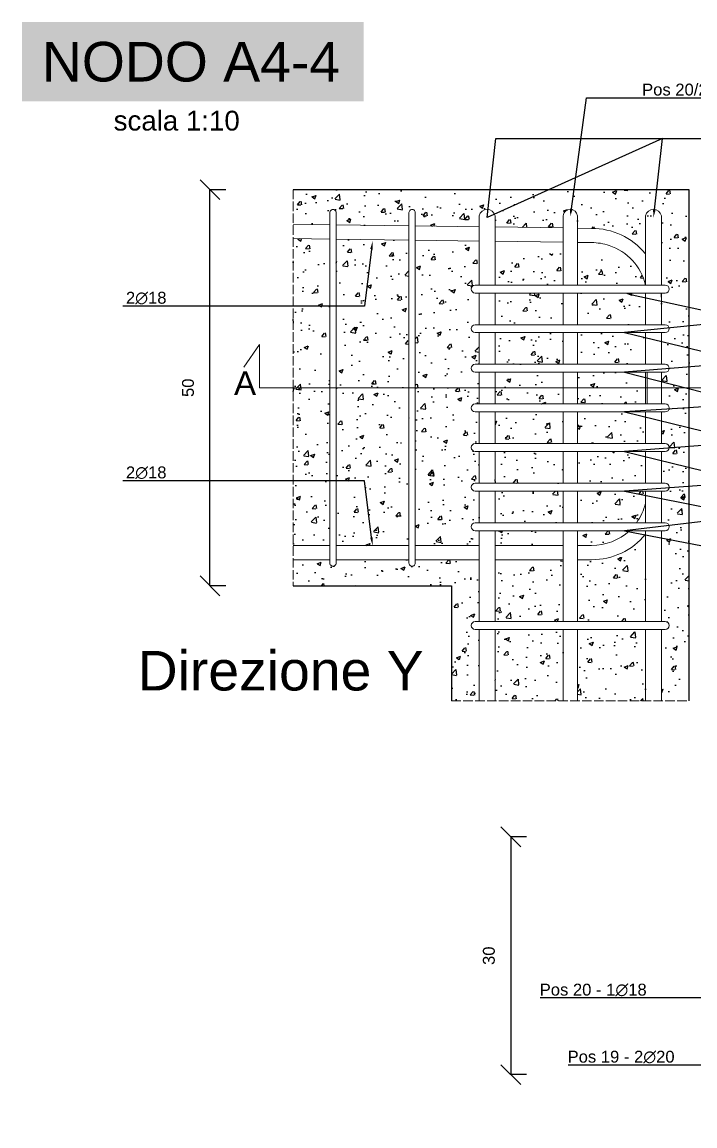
# Model space of a CAD drawing. Header units: millimetres. Extents: x -455371 to 117772, y -78417 to 116564.
# Drawn here: x -244801 to -243952, y 115171 to 116564 of the extents above; entities that cross this region are included whole.
import ezdxf
from ezdxf import colors
from ezdxf.entities.mleader import LeaderData, LeaderLine
from ezdxf.math import Vec2, Vec3

# ---------------------------------------------------------------- set-up
doc = ezdxf.new("R2010")
doc.units = ezdxf.units.MM
doc.linetypes.add('ACAD_ISO02W100', pattern=[15, 12, -3])
doc.layers.get('0').update_dxf_attribs({"color": 255})
for name, color, linetype, lineweight in [('armature', 5, 'Continuous', 18), ('Cls', 7, 'Continuous', 25), ('quote', 5, 'Continuous', 15), ('Scritte', 7, 'Continuous', 15), ('staffe', 10, 'Continuous', 15), ('tratteggio 1 a 50', 230, 'ACAD_ISO02W100', 15)]:
    doc.layers.add(name, color=color, linetype=linetype, lineweight=lineweight)
doc.layers.add('RETINI', color=253, linetype='Continuous')
doc.styles.get("Standard").update_dxf_attribs({"font": 'arial.ttf'})
doc.dimstyles.new('scala 1 a 10', dxfattribs={"dimtxt": 15, "dimasz": 25, "dimexe": 0.183, "dimexo": 0.1, "dimgap": 20, "dimtad": 2, "dimdec": 0, "dimlfac": 0.1, "dimzin": 0, "dimdsep": 46, "dimtxsty": 'Standard', "dimblk": 'OBLIQUE', "dimcen": -25, "dimadec": 0, "dimazin": 0, "dimtfac": 1, "dimtdec": 0, "dimtofl": 0, "dimtmove": 0, "dimatfit": 3, "dimfxl": 20, "dimfxlon": 1, "dimtolj": 1, "dimtzin": 0, "dimarcsym": 0})

# ---------------------------------------------------------------- blocks, each defined once
blk = doc.blocks.new('*U3205')
at = {"layer": 'staffe'}
blk.add_lwpolyline([(-120, 5), (120, 5, -1), (120, -5), (-120, -5, -1)], format="xyb", close=True, dxfattribs=at)
blk = doc.blocks.new('*U3206')
at = {"layer": 'armature', "color": 0, "linetype": 'ByBlock', "lineweight": -2, "transparency": 16777216}
for p in [(0, 300), (0, 250), (0, 200), (0, 150), (0, 100), (0, 50), (0, 0)]:
    blk.add_blockref('*U3205', p, dxfattribs=at)
blk = doc.blocks.new('*U3207')
at = {"layer": 'staffe'}
blk.add_lwpolyline([(-4, -220.9), (-4, 221.1)], dxfattribs=at)
blk.add_lwpolyline([(4, 221.1), (4, -221.1, -1.019498), (-4, -220.9)], format="xyb", dxfattribs=at)
blk.add_arc((0, 221.1), 4, 0, 182.2127, dxfattribs=at)
blk = doc.blocks.new('*U3208')
at = {"layer": 'armature', "color": 0, "linetype": 'ByBlock', "lineweight": -2, "transparency": 16777216}
for p in [(0, 0), (100, 0)]:
    blk.add_blockref('*U3207', p, dxfattribs=at)
blk = doc.blocks.new('_Oblique')
at = {"color": 0, "linetype": 'ByBlock', "lineweight": -2}
blk.add_line((-0.5, -0.5), (0.5, 0.5), dxfattribs=at)
blk = doc.blocks.new('*D3410')
at = {"layer": 'Defpoints', "color": 0, "transparency": 16777216}
for p in [(-243850.8, 115535.9), (-244184.1, 115235.9), (-243850.8, 115235.9)]:
    blk.add_point(p, dxfattribs=at)
at = {"layer": 'quote', "color": 0, "lineweight": -2, "transparency": 16777216}
for p, q in [((-244164.1, 115535.9), (-244184.3, 115535.9)), ((-244184.1, 115535.9), (-244184.1, 115235.9)), ((-244164.1, 115235.9), (-244184.3, 115235.9))]:
    blk.add_line(p, q, dxfattribs=at)
at = {"layer": 'quote', "color": 0, "lineweight": -2, "transparency": 16777216, "xscale": 25, "yscale": 25, "zscale": 25}
for p, rotation in [((-244184.1, 115535.9), 90), ((-244184.1, 115235.9), 270)]:
    blk.add_blockref('_Oblique', p, dxfattribs=dict(at, rotation=rotation))
at = {"layer": 'quote', "color": 0, "transparency": 16777216, "insert": (-244211.7, 115385.9), "char_height": 15, "attachment_point": 5, "rotation": 90}
blk.add_mtext('\\A1;30', dxfattribs=at)
blk = doc.blocks.new('*D3388')
at = {"layer": 'Defpoints', "color": 0, "transparency": 16777216}
for p in [(-244563.8, 116352.6), (-243959, 116352.6), (-243959, 115852.6)]:
    blk.add_point(p, dxfattribs=at)
at = {"layer": 'quote', "color": 0, "lineweight": -2, "transparency": 16777216}
for p, q in [((-244543.8, 116352.6), (-244564, 116352.6)), ((-244563.8, 115852.6), (-244563.8, 116352.6)), ((-244543.8, 115852.6), (-244564, 115852.6))]:
    blk.add_line(p, q, dxfattribs=at)
at = {"layer": 'quote', "color": 0, "lineweight": -2, "transparency": 16777216, "xscale": 25, "yscale": 25, "zscale": 25}
for p, rotation in [((-244563.8, 116352.6), 90), ((-244563.8, 115852.6), 270)]:
    blk.add_blockref('_Oblique', p, dxfattribs=dict(at, rotation=rotation))
at = {"layer": 'quote', "color": 0, "transparency": 16777216, "insert": (-244591.5, 116102.6), "char_height": 15, "attachment_point": 5, "rotation": 90}
blk.add_mtext('\\A1;50', dxfattribs=at)

msp = doc.modelspace()

# ---------------------------------------------------------------- hatches: boundary and pattern name
at = {"layer": 'RETINI'}
h = msp.add_hatch(dxfattribs=at)
h.set_pattern_fill('AR-CONC', color=256, scale=0.29)
h.set_pattern_definition([(50, (88943.487, 0), (52.833554, -4.622335), [5.5245, -60.7695]), (355, (88943.487, 0), (-10.220592, 55.406485), [4.4196, -48.6157694]), (100.451445, (88947.89, -0.385), (42.612962, 50.784148), [4.6951026, -51.646171]), (46.1842, (88943.487, 14.73), (78.612922, -12.192275), [8.28675, -91.15425]), (96.635558, (88950.04, 13.716), (68.847199, 71.753576), [7.042657, -77.469326]), (351.18415, (88943.49, 14.73), (68.847199, 71.753576), [6.62939, -72.923322]), (21, (88950.853, 11.05), (43.9681735, -29.6569075), [5.5245, -60.7695]), (326, (88950.85, 11.05), (17.922588, 53.41451), [4.4196, -48.6156]), (71.451445, (88954.517, 8.58), (61.8907616, 23.757603), [4.6951026, -51.646082]), (37.5, (88943.487, 0), (0.8956949, 24.5209613), [0, -48.02632, 0, -49.3522, 0, -48.79975]), (7.5, (88943.487, 0), (19.3777021, 29.0523667), [0, -28.13812, 0, -46.92142, 0, -18.59915]), (327.5, (88927.06, 0), (39.3212726, -1.6613358), [0, -18.415, 0, -57.4548, 0, -76.2381]), (317.5, (88919.694, 0), (42.9574626, 7.3736824), [0, -23.9395, 0, -38.15588, 0, -54.1401])])
h.paths.add_polyline_path([(-244412.6, 116290.3), (-244459, 116290.9), (-244459, 115903.6), (-244412.6, 115903.6)], flags=17)
h.paths.add_polyline_path([(-244312.6, 116288.9), (-244404.6, 116290.2), (-244404.6, 115903.6), (-244312.6, 115903.6)], flags=17)
h.paths.add_polyline_path([(-244224, 116172.2), (-244229, 116172.2, -1), (-244229, 116182.2), (-244224, 116182.2), (-244224, 116222.2), (-244229, 116222.2, -1), (-244229, 116232.2), (-244224, 116232.2), (-244224, 116272.2), (-244229, 116272.2, -1), (-244229, 116282.2), (-244224, 116282.2), (-244224, 116287.7), (-244304.6, 116288.8), (-244304.6, 115903.6), (-244224, 115903.6), (-244224, 115922.2), (-244229, 115922.2, -1), (-244229, 115932.2), (-244224, 115932.2), (-244224, 115972.2), (-244229, 115972.2, -1), (-244229, 115982.2), (-244224, 115982.2), (-244224, 116022.2), (-244229, 116022.2, -1), (-244229, 116032.2), (-244224, 116032.2), (-244224, 116072.2), (-244229, 116072.2, -1), (-244229, 116082.2), (-244224, 116082.2), (-244224, 116122.2), (-244229, 116122.2, -1), (-244229, 116132.2), (-244224, 116132.2)], flags=17)
h.paths.add_polyline_path([(-244118, 116272.2), (-244204, 116272.2), (-244204, 116232.2), (-244118, 116232.2)], flags=17)
h.paths.add_polyline_path([(-244040.6, 116272.2), (-244100, 116272.2), (-244100, 116232.2), (-244014, 116232.2), (-244014, 116232.4, 0.176254)], flags=17)
h.paths.add_polyline_path([(-244118, 116222.2), (-244204, 116222.2), (-244204, 116182.2), (-244118, 116182.2)], flags=17)
h.paths.add_polyline_path([(-244014, 116222.2), (-244100, 116222.2), (-244100, 116182.2), (-244014, 116182.2)], flags=17)
h.paths.add_polyline_path([(-244118, 116172.2), (-244204, 116172.2), (-244204, 116132.2), (-244118, 116132.2)], flags=17)
h.paths.add_polyline_path([(-244014, 116172.2), (-244100, 116172.2), (-244100, 116132.2), (-244014, 116132.2)], flags=17)
h.paths.add_polyline_path([(-244118, 116122.2), (-244204, 116122.2), (-244204, 116082.2), (-244118, 116082.2)], flags=17)
h.paths.add_polyline_path([(-244014, 116122.2), (-244100, 116122.2), (-244100, 116082.2), (-244014, 116082.2)], flags=17)
h.paths.add_polyline_path([(-244118, 116072.2), (-244204, 116072.2), (-244204, 116032.2), (-244118, 116032.2)], flags=17)
h.paths.add_polyline_path([(-244014, 116072.2), (-244100, 116072.2), (-244100, 116032.2), (-244014, 116032.2)], flags=17)
h.paths.add_polyline_path([(-244118, 116022.2), (-244204, 116022.2), (-244204, 115982.2), (-244118, 115982.2)], flags=17)
h.paths.add_polyline_path([(-244014, 116022.2), (-244100, 116022.2), (-244100, 115982.2), (-244014, 115982.2)], flags=17)
h.paths.add_polyline_path([(-244118, 115972.2), (-244204, 115972.2), (-244204, 115932.2), (-244118, 115932.2)], flags=17)
h.paths.add_polyline_path([(-244014, 115972.2), (-244100, 115972.2), (-244100, 115932.2), (-244025.5, 115932.2, 0.098284), (-244014, 115956.9)], flags=17)
h.paths.add_polyline_path([(-244034.4, 115922.2), (-244100, 115922.2), (-244100, 115903.6), (-244082, 115903.6, 0.18915)], flags=17)
h.paths.add_polyline_path([(-244118, 115922.2), (-244204, 115922.2), (-244204, 115903.6), (-244118, 115903.6)], flags=17)
h.paths.add_polyline_path([(-244118, 115885.6), (-244204, 115885.6), (-244204, 115807.6), (-244118, 115807.6)], flags=17)
h.paths.add_polyline_path([(-244014, 115917.7, -0.22444), (-244082, 115885.6), (-244100, 115885.6), (-244100, 115807.6), (-244014, 115807.6)], flags=17)
h.paths.add_polyline_path([(-244118, 115797.6), (-244204, 115797.6), (-244204, 115707.6), (-244118, 115707.6)], flags=17)
h.paths.add_polyline_path([(-244014, 115797.6), (-244100, 115797.6), (-244100, 115707.6), (-244014, 115707.6)], flags=17)
edge = h.paths.add_edge_path()
edge.add_line((-243994, 115707.6), (-243959, 115707.6))
edge.add_line((-243959, 115707.6), (-243959, 116352.6))
edge.add_line((-243959, 116352.6), (-244259, 116352.6))
edge.add_line((-244259, 116352.6), (-244459, 116352.6))
edge.add_line((-244459, 116352.6), (-244459, 116308.9))
edge.add_line((-244459, 116308.9), (-244412.6, 116308.3))
edge.add_line((-244412.6, 116308.3), (-244412.6, 116323.6))
edge.add_arc((-244408.6, 116323.6), 4, 2.2127, 180.0004, ccw=False)
edge.add_line((-244404.6, 116323.7), (-244404.6, 116308.2))
edge.add_line((-244404.6, 116308.2), (-244312.6, 116306.9))
edge.add_line((-244312.6, 116306.9), (-244312.6, 116323.6))
edge.add_arc((-244308.6, 116323.6), 4, 2.2127, 180.0004, ccw=False)
edge.add_line((-244304.6, 116323.7), (-244304.6, 116306.8))
edge.add_line((-244304.6, 116306.8), (-244224, 116305.7))
edge.add_line((-244224, 116305.7), (-244224, 116319.6))
edge.add_arc((-244214, 116317.3), 10.3, 12.6856, 167.3144, ccw=False)
edge.add_line((-244204, 116319.6), (-244204, 116305.5))
edge.add_line((-244204, 116305.5), (-244118, 116304.3))
edge.add_line((-244118, 116304.3), (-244118, 116319.6))
edge.add_arc((-244109, 116318.5), 9.06, 6.7382, 173.2618, ccw=False)
edge.add_line((-244100, 116319.6), (-244100, 116304))
edge.add_line((-244100, 116304), (-244082, 116303.8))
edge.add_arc((-244082, 116215.8), 88, 49.0098, 90, ccw=False)
edge.add_line((-244024.3, 116282.2), (-244014, 116282.2))
edge.add_line((-244014, 116282.2), (-244014, 116319.6))
edge.add_arc((-244004, 116317.3), 10.3, 12.6856, 167.3144, ccw=False)
edge.add_line((-243994, 116319.6), (-243994, 116282.2))
edge.add_line((-243994, 116282.2), (-243989, 116282.2))
edge.add_arc((-243989, 116277.2), 5, -90, 90, ccw=False)
edge.add_line((-243989, 116272.2), (-243994, 116272.2))
edge.add_line((-243994, 116272.2), (-243994, 116232.2))
edge.add_line((-243994, 116232.2), (-243989, 116232.2))
edge.add_arc((-243989, 116227.2), 5, -90, 90, ccw=False)
edge.add_line((-243989, 116222.2), (-243994, 116222.2))
edge.add_line((-243994, 116222.2), (-243994, 116182.2))
edge.add_line((-243994, 116182.2), (-243989, 116182.2))
edge.add_arc((-243989, 116177.2), 5, -90, 90, ccw=False)
edge.add_line((-243989, 116172.2), (-243994, 116172.2))
edge.add_line((-243994, 116172.2), (-243994, 116132.2))
edge.add_line((-243994, 116132.2), (-243989, 116132.2))
edge.add_arc((-243989, 116127.2), 5, -90, 90, ccw=False)
edge.add_line((-243989, 116122.2), (-243994, 116122.2))
edge.add_line((-243994, 116122.2), (-243994, 116082.2))
edge.add_line((-243994, 116082.2), (-243989, 116082.2))
edge.add_arc((-243989, 116077.2), 5, -90, 90, ccw=False)
edge.add_line((-243989, 116072.2), (-243994, 116072.2))
edge.add_line((-243994, 116072.2), (-243994, 116032.2))
edge.add_line((-243994, 116032.2), (-243989, 116032.2))
edge.add_arc((-243989, 116027.2), 5, -90, 90, ccw=False)
edge.add_line((-243989, 116022.2), (-243994, 116022.2))
edge.add_line((-243994, 116022.2), (-243994, 115982.2))
edge.add_line((-243994, 115982.2), (-243989, 115982.2))
edge.add_arc((-243989, 115977.2), 5, -90, 90, ccw=False)
edge.add_line((-243989, 115972.2), (-243994, 115972.2))
edge.add_line((-243994, 115972.2), (-243994, 115932.2))
edge.add_line((-243994, 115932.2), (-243989, 115932.2))
edge.add_arc((-243989, 115927.2), 5, -90, 90, ccw=False)
edge.add_line((-243989, 115922.2), (-243994, 115922.2))
edge.add_line((-243994, 115922.2), (-243994, 115807.6))
edge.add_line((-243994, 115807.6), (-243989, 115807.6))
edge.add_arc((-243989, 115802.6), 5, -90, 90, ccw=False)
edge.add_line((-243989, 115797.6), (-243994, 115797.6))
edge.add_line((-243994, 115797.6), (-243994, 115707.6))
edge = h.paths.add_edge_path()
edge.add_line((-244259, 115707.6), (-244224, 115707.6))
edge.add_line((-244224, 115707.6), (-244224, 115797.6))
edge.add_line((-244224, 115797.6), (-244229, 115797.6))
edge.add_arc((-244229, 115802.6), 5, 90, 270, ccw=False)
edge.add_line((-244229, 115807.6), (-244224, 115807.6))
edge.add_line((-244224, 115807.6), (-244224, 115885.6))
edge.add_line((-244224, 115885.6), (-244304.6, 115885.6))
edge.add_line((-244304.6, 115885.6), (-244304.6, 115881.6))
edge.add_arc((-244308.6, 115881.4), 4, -180, 2.2127, ccw=False)
edge.add_line((-244312.6, 115881.4), (-244312.6, 115885.6))
edge.add_line((-244312.6, 115885.6), (-244404.6, 115885.6))
edge.add_line((-244404.6, 115885.6), (-244404.6, 115881.6))
edge.add_arc((-244408.6, 115881.4), 4, -180, 2.2127, ccw=False)
edge.add_line((-244412.6, 115881.4), (-244412.6, 115885.6))
edge.add_line((-244412.6, 115885.6), (-244459, 115885.6))
edge.add_line((-244459, 115885.6), (-244459, 115852.6))
edge.add_line((-244459, 115852.6), (-244259, 115852.6))
edge.add_line((-244259, 115852.6), (-244259, 115707.6))

# ---------------------------------------------------------------- linework, layer by layer
at = {"layer": 'armature'}
for points in [[(-244204, 116282.2), (-244204, 116319.6, 0.799925), (-244224, 116319.6), (-244224, 116282.2)], [(-244118, 116282.2), (-244118, 116319.6, -0.888806), (-244100, 116319.6), (-244100, 116282.2)], [(-244014, 116282.2), (-244014, 116319.6, -0.799925), (-243994, 116319.6), (-243994, 116282.2)], [(-244014.5, 116272.2, 0.222243), (-244082, 116303.8), (-244100, 116304)], [(-244100, 116286), (-244082, 116285.8, -0.080424), (-244059.9, 116282.2)], [(-244059.9, 116282.2, -0.258793), (-244014, 116232.2)], [(-244014, 116271.7, 0.002093), (-244014.5, 116272.2)], [(-243994, 116182.2), (-243994, 116215.8, 0.018269), (-243994.3, 116222.2, 0.018269)], [(-244025.5, 115932.2, 0.098284), (-244014, 115956.9, 0.098284)], [(-244100, 115903.6), (-244082, 115903.6, 0.18915), (-244034.4, 115922.2)], [(-244014, 115917.7, -0.22444), (-244082, 115885.6), (-244100, 115885.6)]]:
    msp.add_lwpolyline(points, format="xyb", dxfattribs=at)
for points in [[(-244412.6, 116308.3), (-244459, 116308.9)], [(-244312.6, 116306.9), (-244404.6, 116308.2)], [(-244224, 116305.7), (-244304.6, 116306.8)], [(-244118, 116304.3), (-244204, 116305.5)], [(-244459, 116290.9), (-244412.6, 116290.3)], [(-244404.6, 116290.2), (-244312.6, 116288.9)], [(-244304.6, 116288.8), (-244224, 116287.7)], [(-244204, 116287.5), (-244118, 116286.3)], [(-244224, 116282.2), (-244224, 116232.2)], [(-244204, 116232.2), (-244204, 116282.2)], [(-244118, 116232.2), (-244118, 116282.2)], [(-244100, 116282.2), (-244100, 116232.2)], [(-244014, 116232.2), (-244014, 116282.2)], [(-243994, 116282.2), (-243994, 116232.2)], [(-244224, 116222.2), (-244224, 116182.2)], [(-244204, 116182.2), (-244204, 116222.2)], [(-244118, 116182.2), (-244118, 116222.2)], [(-244100, 116222.2), (-244100, 116182.2)], [(-244014, 116182.2), (-244014, 116222.2)], [(-243994, 116222.2), (-243994, 116182.2)], [(-243994, 116222.2), (-243994, 116182.2)], [(-244224, 116172.2), (-244224, 116132.2)], [(-244204, 116132.2), (-244204, 116172.2)], [(-244118, 116132.2), (-244118, 116172.2)], [(-244100, 116172.2), (-244100, 116132.2)], [(-244014, 116132.2), (-244014, 116172.2)], [(-243994, 116132.2), (-243994, 116172.2)], [(-243994, 116172.2), (-243994, 116132.2)], [(-243994, 116172.2), (-243994, 116132.2)], [(-244224, 116122.2), (-244224, 116082.2)], [(-244204, 116082.2), (-244204, 116122.2)], [(-244118, 116082.2), (-244118, 116122.2)], [(-244100, 116122.2), (-244100, 116082.2)], [(-244014, 116082.2), (-244014, 116122.2)], [(-244012, 116122.2), (-244012, 116082.2)], [(-244012, 116082.2), (-244012, 116122.2)], [(-243994, 116082.2), (-243994, 116122.2)], [(-243994, 116122.2), (-243994, 116082.2)], [(-243994, 116122.2), (-243994, 116082.2)], [(-244224, 116072.2), (-244224, 116032.2)], [(-244204, 116032.2), (-244204, 116072.2)], [(-244118, 116032.2), (-244118, 116072.2)], [(-244100, 116072.2), (-244100, 116032.2)], [(-244014, 116032.2), (-244014, 116072.2)], [(-243994, 116032.2), (-243994, 116072.2)], [(-243994, 116072.2), (-243994, 116032.2)], [(-243994, 116072.2), (-243994, 116032.2)], [(-244224, 116022.2), (-244224, 115982.2)], [(-244204, 115982.2), (-244204, 116022.2)], [(-244118, 115982.2), (-244118, 116022.2)], [(-244100, 116022.2), (-244100, 115982.2)], [(-244014, 115982.2), (-244014, 116022.2)], [(-243994, 115982.2), (-243994, 116022.2)], [(-243994, 116022.2), (-243994, 115982.2)], [(-243994, 116022.2), (-243994, 115982.2)], [(-244224, 115972.2), (-244224, 115932.2)], [(-244204, 115932.2), (-244204, 115972.2)], [(-244118, 115932.2), (-244118, 115972.2)], [(-244100, 115972.2), (-244100, 115932.2)], [(-244014, 115932.2), (-244014, 115972.2)], [(-243994, 115932.2), (-243994, 115972.2)], [(-243994, 115972.2), (-243994, 115932.2)], [(-244224, 115922.2), (-244224, 115807.6)], [(-244204, 115807.6), (-244204, 115922.2)], [(-244118, 115807.6), (-244118, 115922.2)], [(-244100, 115922.2), (-244100, 115807.6)], [(-244014, 115807.6), (-244014, 115922.2)], [(-243994, 115865.8), (-243994, 115865.8), (-243994, 115922.2)], [(-243994, 115922.2), (-243994, 115807.6)], [(-244459, 115903.6), (-244412.6, 115903.6)], [(-244404.6, 115903.6), (-244312.6, 115903.6)], [(-244304.6, 115903.6), (-244224, 115903.6)], [(-244204, 115903.6), (-244118, 115903.6)], [(-244412.6, 115885.6), (-244459, 115885.6)], [(-244312.6, 115885.6), (-244404.6, 115885.6)], [(-244224, 115885.6), (-244304.6, 115885.6)], [(-244118, 115885.6), (-244204, 115885.6)], [(-244224, 115797.6), (-244224, 115707.6)], [(-244204, 115707.6), (-244204, 115797.6)], [(-244118, 115707.6), (-244118, 115797.6)], [(-244100, 115797.6), (-244100, 115707.6)], [(-244014, 115707.6), (-244014, 115797.6)], [(-243994, 115797.6), (-243994, 115707.6)]]:
    msp.add_lwpolyline(points, dxfattribs=at)
at = {"layer": 'Cls'}
for points in [[(-243959, 115707.6), (-243959, 116352.6), (-244259, 116352.6), (-244459, 116352.6)], [(-244459, 115852.6), (-244259, 115852.6), (-244259, 115707.6)]]:
    msp.add_lwpolyline(points, dxfattribs=at)
at = {"layer": 'quote'}
msp.add_lwpolyline([(-243827, 116128.5), (-243846.6, 116157.4), (-243846.6, 116102.6), (-243846.6, 116102.6), (-243846.6, 116102.6), (-243846.6, 116102.6), (-244501.4, 116102.6), (-244501.4, 116157.4), (-244521.1, 116128.5)], dxfattribs=at)
at = {"layer": 'staffe'}
msp.add_lwpolyline([(-244229, 115807.6), (-243989, 115807.6, -1), (-243989, 115797.6), (-244229, 115797.6, -1)], format="xyb", close=True, dxfattribs=at)
at = {"layer": 'tratteggio 1 a 50'}
for points in [[(-244459, 116352.6), (-244459, 115852.6)], [(-244259, 115707.6), (-243959, 115707.6)]]:
    msp.add_lwpolyline(points, dxfattribs=at)

# ---------------------------------------------------------------- block references
at = {"layer": 'armature', "xscale": -1}
msp.add_blockref('*U3208', (-244308.6, 116102.5), dxfattribs=at)
at = {"layer": 'armature'}
msp.add_blockref('*U3206', (-244109, 115927.2), dxfattribs=at)

# ---------------------------------------------------------------- texts
at = {"layer": 'Scritte', "insert": (-244776, 116539.1), "char_height": 50, "attachment_point": 1, "bg_fill": 1, "box_fill_scale": 1.5, "bg_fill_color": 253, "bg_fill_transparency": 0}
msp.add_mtext_dynamic_manual_height_columns('NODO A4-4', width=381.215, gutter_width=12.5, heights=[0], dxfattribs=at)
at = {"layer": 'Scritte', "attachment_point": 1}
for s, width, heights, insert, char_height in [('scala 1:10', 172.003, [34.7], (-244685.4, 116452.2), 25), ('\\pxt16;A', 52.404, [0], (-244533.5, 116123.4), 30), ('Direzione Y', 381.257, [89.6], (-244655.1, 115770.6), 50)]:
    msp.add_mtext_dynamic_manual_height_columns(s, width=width, gutter_width=12.5, heights=heights, dxfattribs=dict(at, insert=insert, char_height=char_height))

# ---------------------------------------------------------------- dimensions: what is measured, and where the dimension line sits
at = {"layer": 'quote'}
for base, p1, p2, picture, middle in [((-244563.8, 116352.6), (-243959, 115852.6), (-243959, 116352.6), '*D3388', (-244591.5, 116102.6)), ((-244184.1, 115235.9), (-243850.8, 115535.9), (-243850.8, 115235.9), '*D3410', (-244211.7, 115385.9))]:
    dim = msp.add_linear_dim(base=base, p1=p1, p2=p2, angle=90, dimstyle='scala 1 a 10', dxfattribs=at)
    dim.commit()
    dim.dimension.update_dxf_attribs({"geometry": picture, "text_midpoint": middle})

# ---------------------------------------------------------------- leaders
ml = msp.add_multileader_mtext('Standard', dxfattribs=at)
ml.set_content('Pos 20/24 - 2∅18', color=256)
ml.set_leader_properties()
ml.build(insert=Vec2(0, 0))
ml.multileader.update_dxf_attribs({"text_left_attachment_type": 6, "text_right_attachment_type": 6, "dogleg_length": 20, "arrow_head_size": 10})
ctx = ml.context
ctx.base_point, ctx.char_height, ctx.arrow_head_size, ctx.landing_gap_size, ctx.plane_origin = Vec3(-244068.3, 116468.4), 15, 10, 50, Vec3(-244105, 116407.9)
ctx.left_attachment, ctx.right_attachment = 6, 6
notes = []
notes.append((ctx, [(0, (1, 1, 0), (-244088.3, 116468.4), (1, 0), 20, [(1, [(-244109, 116318.5), (-244088.3, 116468.4)], 0, [])])]))
ctx.mtext.insert, ctx.mtext.flow_direction = Vec3(-244018.3, 116486.4), 5
ml = msp.add_multileader_mtext('Standard', dxfattribs=at)
ml.set_content('Pos 19/23 - 2∅20', color=256)
ml.set_leader_properties()
ml.build(insert=Vec2(0, 0))
ml.multileader.update_dxf_attribs({"text_left_attachment_type": 6, "text_right_attachment_type": 6, "dogleg_length": 20, "arrow_head_size": 10})
ctx = ml.context
ctx.base_point, ctx.char_height, ctx.arrow_head_size, ctx.landing_gap_size, ctx.plane_origin = Vec3(-243972.5, 116417), 15, 10, 50, Vec3(-244000, 116406.7)
ctx.left_attachment, ctx.right_attachment = 6, 6
notes.append((ctx, [(0, (1, 1, 0), (-243992.5, 116417), (1, 0), 20, [(0, [(-244004, 116317.3), (-243992.5, 116417), (-244214, 116317.3), (-244202.9, 116417)], 0, [])])]))
ctx.mtext.insert, ctx.mtext.flow_direction = Vec3(-243922.5, 116435), 5
ml = msp.add_multileader_mtext('Standard', dxfattribs=at)
ml.set_content('2∅18', color=256)
ml.set_leader_properties()
ml.build(insert=Vec2(0, 0))
ml.multileader.update_dxf_attribs({"text_left_attachment_type": 6, "text_right_attachment_type": 6, "dogleg_length": 20, "arrow_head_size": 10})
ctx = ml.context
ctx.base_point, ctx.char_height, ctx.arrow_head_size, ctx.landing_gap_size, ctx.plane_origin = Vec3(-244718.4, 116205.7), 15, 10, 50, Vec3(-244673, 116216)
ctx.left_attachment, ctx.right_attachment, ctx.text_align_type = 6, 6, 2
notes.append((ctx, [(0, (1, 1, 0), (-244548.7, 116205.7), (-1, 0), 20, [(0, [(-244358.6, 116287.5), (-244368.8, 116205.7)], 0, [])])]))
ctx.mtext.insert, ctx.mtext.alignment, ctx.mtext.flow_direction = Vec3(-244618.7, 116223.7), 3, 5
ml = msp.add_multileader_mtext('Standard', dxfattribs=at)
ml.set_content('7∅10/5', color=256)
ml.set_leader_properties()
ml.build(insert=Vec2(0, 0))
ml.multileader.update_dxf_attribs({"text_left_attachment_type": 6, "text_right_attachment_type": 6, "dogleg_length": 20, "arrow_head_size": 10})
ctx = ml.context
ctx.base_point, ctx.char_height, ctx.arrow_head_size, ctx.landing_gap_size, ctx.plane_origin = Vec3(-243863.9, 115824.8), 15, 10, 50, Vec3(-243932.1, 116366.6)
ctx.left_attachment, ctx.right_attachment = 6, 6
notes.append((ctx, [(0, (1, 1, 0), (-243883.9, 115824.8), (1, 0), 20, [(7, [(-244040.6, 116222.2), (-243883.9, 116188.2), (-244040.6, 116172.2), (-243883.9, 116134.8), (-244040.6, 116122.2), (-243883.9, 116082.2), (-244040.6, 116072.2), (-243883.9, 116034.1), (-244040.6, 116022.2), (-243883.9, 115983.8), (-244040.6, 115972.2), (-243883.9, 115940.6), (-244040.6, 115922.2), (-243883.9, 115891.7)], 0, [])])]))
ctx.mtext.insert, ctx.mtext.flow_direction = Vec3(-243813.9, 115842.8), 5
ml = msp.add_multileader_mtext('Standard', dxfattribs=at)
ml.set_content('2∅18', color=256)
ml.set_leader_properties()
ml.build(insert=Vec2(0, 0))
ml.multileader.update_dxf_attribs({"text_left_attachment_type": 6, "text_right_attachment_type": 6, "dogleg_length": 20, "arrow_head_size": 10})
ctx = ml.context
ctx.base_point, ctx.char_height, ctx.arrow_head_size, ctx.landing_gap_size, ctx.plane_origin = Vec3(-244718.4, 115985.3), 15, 10, 50, Vec3(-244673, 115975)
ctx.left_attachment, ctx.right_attachment, ctx.text_align_type = 6, 6, 2
notes.append((ctx, [(0, (1, 1, 0), (-244548.7, 115985.3), (-1, 0), 20, [(0, [(-244358.6, 115903.6), (-244368.8, 115985.3)], 0, [])])]))
ctx.mtext.insert, ctx.mtext.alignment, ctx.mtext.flow_direction = Vec3(-244618.7, 116003.3), 3, 5
ml = msp.add_multileader_mtext('Standard', dxfattribs=at)
ml.set_content('Pos 19 - 2∅20', color=256)
ml.set_leader_properties()
ml.build(insert=Vec2(0, 0))
ml.multileader.update_dxf_attribs({"text_left_attachment_type": 6, "text_right_attachment_type": 6, "dogleg_length": 20, "arrow_head_size": 10})
ctx = ml.context
ctx.base_point, ctx.char_height, ctx.arrow_head_size, ctx.landing_gap_size, ctx.plane_origin = Vec3(-244159.8, 115248), 15, 10, 50, Vec3(-243805.9, 115286.7)
ctx.left_attachment, ctx.right_attachment, ctx.text_align_type = 6, 6, 2
notes.append((ctx, [(0, (1, 1, 0), (-243907.3, 115248), (-1, 0), 20, [(1, [(-243805.9, 115286.7), (-243907.3, 115248), (-243805.9, 115485.1), (-243907.3, 115441.5)], 0, [])])]))
ctx.mtext.insert, ctx.mtext.alignment, ctx.mtext.flow_direction = Vec3(-243977.3, 115266), 3, 5
ml = msp.add_multileader_mtext('Standard', dxfattribs=at)
ml.set_content('Pos 20 - 1∅18', color=256)
ml.set_leader_properties()
ml.build(insert=Vec2(0, 0))
ml.multileader.update_dxf_attribs({"text_left_attachment_type": 6, "text_right_attachment_type": 6, "dogleg_length": 20, "arrow_head_size": 10})
ctx = ml.context
ctx.base_point, ctx.char_height, ctx.arrow_head_size, ctx.landing_gap_size, ctx.plane_origin = Vec3(-244195.1, 115332.6), 15, 10, 50, Vec3(-243498.1, 115250.4)
ctx.left_attachment, ctx.right_attachment, ctx.text_align_type = 6, 6, 2
notes.append((ctx, [(0, (1, 1, 0), (-243942.5, 115332.6), (-1, 0), 20, [(3, [(-243810.1, 115385.9), (-243942.5, 115332.6)], 0, [])])]))
ctx.mtext.insert, ctx.mtext.alignment, ctx.mtext.flow_direction = Vec3(-244012.5, 115350.6), 3, 5
for ctx, leaders in notes:
    for number, flags, end, landing, length, lines in leaders:
        leader = LeaderData()
        leader.index, (leader.has_last_leader_line, leader.has_dogleg_vector, leader.attachment_direction) = number, flags
        leader.last_leader_point, leader.dogleg_vector, leader.dogleg_length = Vec3(end), Vec3(landing), length
        for number, points, colour, breaks in lines:
            line = LeaderLine()
            line.index, line.vertices, line.color, line.breaks = number, Vec3.list(points), colors.encode_raw_color(colour), breaks
            leader.lines.append(line)
        ctx.leaders.append(leader)

doc.saveas('drawing.dxf')
